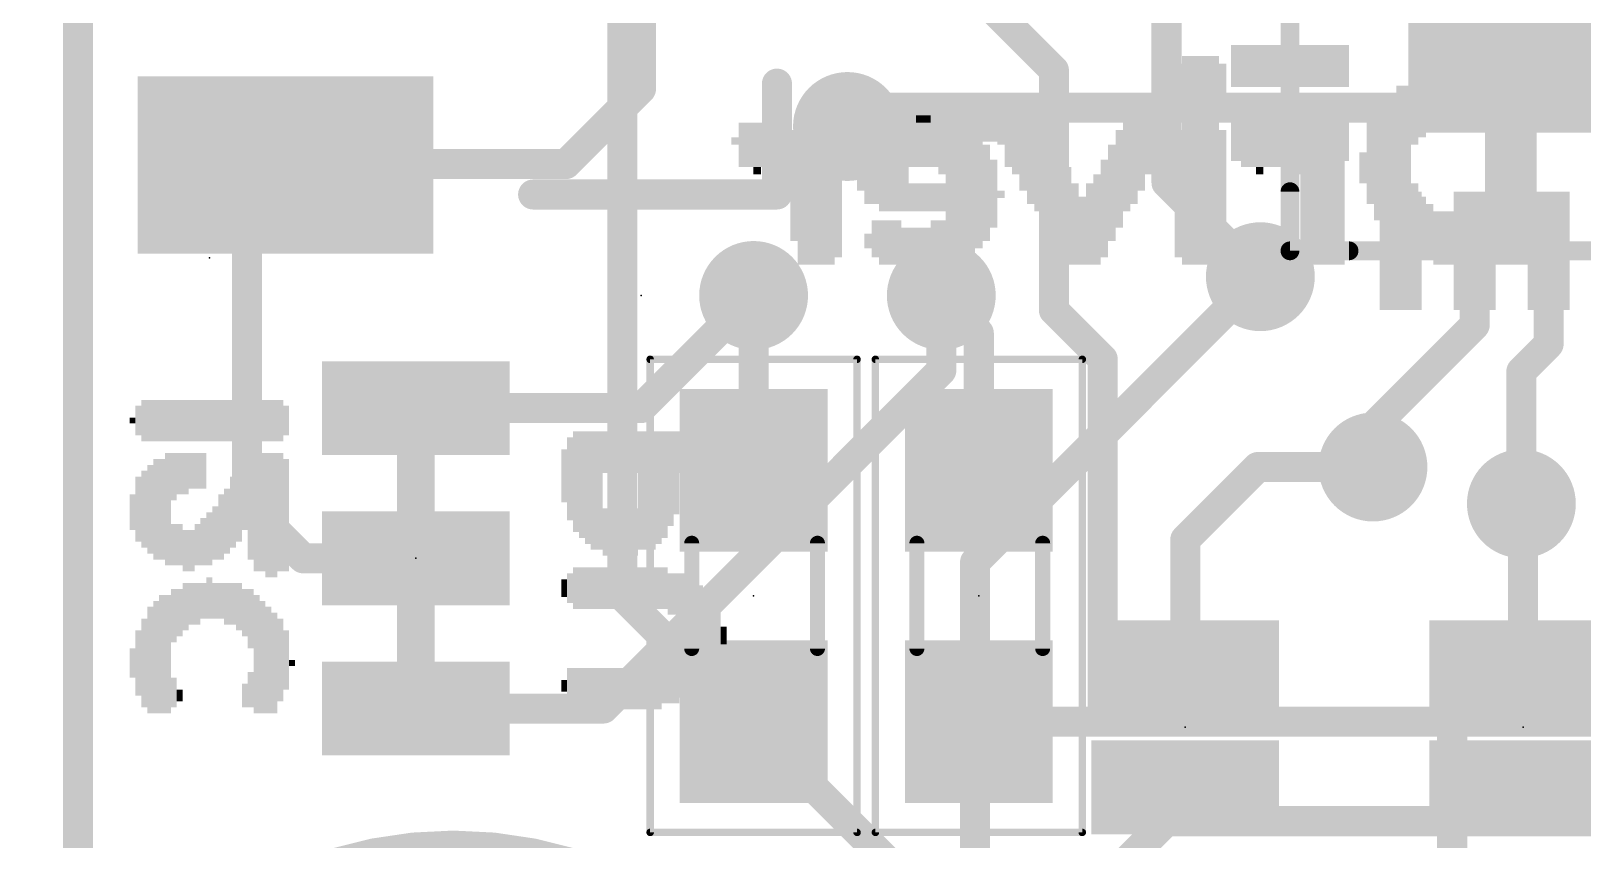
# Model space of a CAD drawing. Extents: x -28.1 to 58.5, y -25.8 to 33.8.
# Drawn here: x -0.32 to 10.18, y 5.33 to 10.81 of the extents above; entities that cross this region are included whole.
import ezdxf

# ---------------------------------------------------------------- set-up
doc = ezdxf.new("R2010")
doc.units = 0
for name, color, linetype in [('1', 12, 'CONTINUOUS'), ('16', 132, 'CONTINUOUS'), ('18', 110, 'CONTINUOUS'), ('20', 31, 'CONTINUOUS'), ('21', 253, 'CONTINUOUS'), ('22', 253, 'CONTINUOUS'), ('23', 53, 'CONTINUOUS'), ('24', 53, 'CONTINUOUS'), ('39', 12, 'CONTINUOUS'), ('51', 253, 'CONTINUOUS')]:
    doc.layers.add(name, color=color, linetype=linetype)

# ---------------------------------------------------------------- blocks, each defined once
blk = doc.blocks.new('RECT')
blk.add_solid([(-0.5, -0.5), (0.5, -0.5), (-0.5, 0.5), (0.5, 0.5)])
blk = doc.blocks.new('ROUNDV')
at = {"const_width": 0.5}
blk.add_lwpolyline([(0, -0.25, 1), (0, 0.25, 1), (0, -0.25)], format="xyb", dxfattribs=at)

msp = doc.modelspace()

# ---------------------------------------------------------------- linework, layer by layer
at = {"layer": '1', "const_width": 0.2032}
for points in [[(0, 0), (0, 25.4)], [(7.366, 12.827), (7.366, 9.779)], [(3.683, 11.684), (3.683, 6.985)], [(5.945, 11.2), (6.604, 10.541)], [(6.604, 10.541), (6.604, 10.16)], [(5.207, 10.16), (6.604, 10.16)], [(6.604, 8.917), (6.604, 10.16)], [(8.001, 9.144), (7.366, 9.779)], [(9.4514, 9.319), (9.4514, 8.8164)], [(9.9514, 9.319), (9.9514, 8.6875)], [(4.572, 7.835), (4.572, 9.017)], [(5.842, 9.017), (6.096, 8.763)], [(6.9342, 8.5868), (6.604, 8.917)], [(6.096, 8.763), (6.096, 7.835)], [(9.4514, 8.8164), (8.763, 8.128)], [(9.9514, 8.6875), (9.7673, 8.5034)], [(6.9342, 6.135), (6.9342, 8.5868)], [(9.7673, 8.5034), (9.7673, 7.6083)], [(8.763, 7.8566), (8.763, 8.128)], [(3.683, 6.985), (4.572, 6.096)], [(4.572, 6.135), (4.572, 6.096)], [(4.572, 6.096), (5.461, 5.207)], [(6.096, 6.135), (6.9342, 6.135)], [(6.9342, 6.135), (12.358, 6.135)], [(7.112, 5.207), (7.366, 5.461)], [(7.366, 5.461), (13.208, 5.461)]]:
    msp.add_lwpolyline(points, dxfattribs=at)
at = {"layer": '1', "const_width": 0.1016}
for points in [[(6.6548, 10.541, 1), (6.5532, 10.541)], [(6.5681, 10.5051, 1), (6.6399, 10.5769)], [(5.207, 10.2108, 1), (5.207, 10.1092)], [(6.6548, 10.16, 1), (6.5532, 10.16)], [(6.5532, 10.16, 1), (6.6548, 10.16)], [(6.604, 10.1092, 1), (6.604, 10.2108)], [(7.4019, 9.8149, 1), (7.3301, 9.7431)], [(7.3152, 9.779, 1), (7.4168, 9.779)], [(9.5022, 9.319, 1), (9.4006, 9.319)], [(10.0022, 9.319, 1), (9.9006, 9.319)], [(7.9651, 9.1081, 1), (8.0369, 9.1799)], [(4.6228, 9.017, 1), (4.5212, 9.017)], [(5.8779, 9.0529, 1), (5.8061, 8.9811)], [(6.6399, 8.9529, 1), (6.5681, 8.8811)], [(6.5532, 8.917, 1), (6.6548, 8.917)], [(6.1468, 8.763, 1), (6.0452, 8.763)], [(6.0601, 8.7271, 1), (6.1319, 8.7989)], [(9.4006, 8.8164, 1), (9.5022, 8.8164)], [(9.4873, 8.7805, 1), (9.4155, 8.8523)], [(9.9006, 8.6875, 1), (10.0022, 8.6875)], [(9.9873, 8.6516, 1), (9.9155, 8.7234)], [(6.985, 8.5868, 1), (6.8834, 8.5868)], [(6.8983, 8.5509, 1), (6.9701, 8.6227)], [(9.8181, 8.5034, 1), (9.7165, 8.5034)], [(9.7314, 8.5393, 1), (9.8032, 8.4675)], [(8.8138, 8.128, 1), (8.7122, 8.128)], [(8.7271, 8.1639, 1), (8.7989, 8.0921)], [(4.5212, 7.835, 1), (4.6228, 7.835)], [(6.0452, 7.835, 1), (6.1468, 7.835)], [(8.7122, 7.8566, 1), (8.8138, 7.8566)], [(9.7165, 7.6083, 1), (9.8181, 7.6083)], [(3.7189, 7.0209, 1), (3.6471, 6.9491)], [(3.6322, 6.985, 1), (3.7338, 6.985)], [(4.6228, 6.135, 1), (4.5212, 6.135)], [(4.6079, 6.1319, 1), (4.5361, 6.0601)], [(6.096, 6.1858, 1), (6.096, 6.0842)], [(6.9342, 6.1858, 1), (6.9342, 6.0842)], [(6.9342, 6.0842, 1), (6.9342, 6.1858)], [(4.5212, 6.096, 1), (4.6228, 6.096)], [(4.5361, 6.0601, 1), (4.6079, 6.1319)], [(6.8834, 6.135, 1), (6.985, 6.135)], [(7.366, 5.5118, 1), (7.366, 5.4102)], [(7.4019, 5.4251, 1), (7.3301, 5.4969)]]:
    msp.add_lwpolyline(points, format="xyb", dxfattribs=at)
at = {"layer": '16', "const_width": 0.2032}
for points in [[(0, 25.4), (0, 0)], [(3.81, 10.414), (3.81, 11.4435)], [(3.302, 9.906), (3.81, 10.414)], [(5.334, 10.287), (5.207, 10.16)], [(5.334, 10.287), (21.082, 10.287)], [(1.143, 9.398), (1.651, 9.906)], [(1.651, 9.906), (3.302, 9.906)], [(1.143, 7.62), (1.143, 9.398)], [(8.001, 9.144), (6.0706, 7.2136)], [(3.81, 8.255), (4.572, 9.017)], [(5.842, 8.509), (5.842, 9.017)], [(3.556, 6.223), (5.842, 8.509)], [(2.286, 8.255), (3.81, 8.255)], [(7.9836, 7.8566), (7.493, 7.366)], [(8.763, 7.8566), (7.9836, 7.8566)], [(1.524, 7.239), (1.143, 7.62)], [(9.7673, 7.6083), (9.779, 7.5966)], [(9.779, 7.5966), (9.779, 6.5024)], [(7.493, 7.366), (7.493, 6.5024)], [(2.286, 7.239), (1.524, 7.239)], [(6.0706, 7.2136), (6.0706, 4.7244)], [(2.286, 6.223), (3.556, 6.223)]]:
    msp.add_lwpolyline(points, dxfattribs=at)
at = {"layer": '16', "const_width": 0.1016}
for points in [[(3.8459, 10.3781, 1), (3.7741, 10.4499)], [(3.7592, 10.414, 1), (3.8608, 10.414)], [(5.334, 10.3378, 1), (5.334, 10.2362)], [(5.3699, 10.2511, 1), (5.2981, 10.3229)], [(5.1711, 10.1959, 1), (5.2429, 10.1241)], [(1.651, 9.9568, 1), (1.651, 9.8552)], [(1.6869, 9.8701, 1), (1.6151, 9.9419)], [(3.2661, 9.9419, 1), (3.3379, 9.8701)], [(3.302, 9.8552, 1), (3.302, 9.9568)], [(1.1938, 9.398, 1), (1.0922, 9.398)], [(1.1071, 9.4339, 1), (1.1789, 9.3621)], [(8.0369, 9.1081, 1), (7.9651, 9.1799)], [(4.6079, 8.9811, 1), (4.5361, 9.0529)], [(5.8928, 9.017, 1), (5.7912, 9.017)], [(5.7912, 8.509, 1), (5.8928, 8.509)], [(5.8779, 8.4731, 1), (5.8061, 8.5449)], [(2.286, 8.3058, 1), (2.286, 8.2042)], [(3.7741, 8.2909, 1), (3.8459, 8.2191)], [(3.81, 8.2042, 1), (3.81, 8.3058)], [(7.9836, 7.9074, 1), (7.9836, 7.8058)], [(8.0195, 7.8207, 1), (7.9477, 7.8925)], [(8.763, 7.8058, 1), (8.763, 7.9074)], [(1.1789, 7.6559, 1), (1.1071, 7.5841)], [(1.0922, 7.62, 1), (1.1938, 7.62)], [(9.8032, 7.6442, 1), (9.7314, 7.5724)], [(9.8298, 7.5966, 1), (9.7282, 7.5966)], [(9.7431, 7.5607, 1), (9.8149, 7.6325)], [(7.5438, 7.366, 1), (7.4422, 7.366)], [(7.4571, 7.4019, 1), (7.5289, 7.3301)], [(1.524, 7.2898, 1), (1.524, 7.1882)], [(1.4881, 7.2031, 1), (1.5599, 7.2749)], [(2.286, 7.1882, 1), (2.286, 7.2898)], [(6.1214, 7.2136, 1), (6.0198, 7.2136)], [(6.0347, 7.2495, 1), (6.1065, 7.1777)], [(7.4422, 6.5024, 1), (7.5438, 6.5024)], [(9.7282, 6.5024, 1), (9.8298, 6.5024)], [(2.286, 6.2738, 1), (2.286, 6.1722)], [(3.5201, 6.2589, 1), (3.5919, 6.1871)], [(3.556, 6.1722, 1), (3.556, 6.2738)]]:
    msp.add_lwpolyline(points, format="xyb", dxfattribs=at)
at = {"layer": '20', "const_width": 0.2032}
msp.add_lwpolyline([(0, 25.4), (0, 0)], dxfattribs=at)
at = {"layer": '21'}
for points, const_width in [([(4.73, 10.45), (4.73, 9.7)], 0.2032), ([(4.73, 9.7), (3.08, 9.7)], 0.2032), ([(8.2014, 9.319), (8.2014, 9.719)], 0.127), ([(8.6014, 9.319), (8.2014, 9.319)], 0.127), ([(9.299, 6.194), (16.299, 6.194)], 0.2032), ([(9.299, -0.006), (9.299, 6.194)], 0.2032)]:
    msp.add_lwpolyline(points, dxfattribs=dict(at, const_width=const_width))
for points, const_width in [([(4.7808, 10.45, 1), (4.6792, 10.45)], 0.1016), ([(3.08, 9.7508, 1), (3.08, 9.6492)], 0.1016), ([(4.73, 9.6492, 1), (4.73, 9.7508)], 0.1016), ([(8.2332, 9.719, 1), (8.1696, 9.719)], 0.0635), ([(4.6792, 9.7, 1), (4.7808, 9.7)], 0.1016), ([(8.1696, 9.319, 1), (8.2332, 9.319)], 0.0635), ([(8.2014, 9.3508, 1), (8.2014, 9.2873)], 0.0635), ([(8.6014, 9.2873, 1), (8.6014, 9.3508)], 0.0635), ([(9.299, 6.2448, 1), (9.299, 6.1432)], 0.1016), ([(9.3498, 6.194, 1), (9.2482, 6.194)], 0.1016)]:
    msp.add_lwpolyline(points, format="xyb", dxfattribs=dict(at, const_width=const_width))
at = {"layer": '23'}
for p in [(4.572, 6.985), (6.096, 6.985)]:
    msp.add_point(p, dxfattribs=at)
at = {"layer": '24'}
for p in [(0.889, 9.271), (3.81, 9.017), (2.286, 7.239), (7.493, 6.096), (9.779, 6.096)]:
    msp.add_point(p, dxfattribs=at)
at = {"layer": '39', "const_width": 0.0508}
for points in [[(3.872, 5.385), (3.872, 8.585)], [(3.872, 8.585), (5.272, 8.585)], [(5.272, 8.585), (5.272, 5.385)], [(5.396, 5.385), (5.396, 8.585)], [(5.396, 8.585), (6.796, 8.585)], [(6.796, 8.585), (6.796, 5.385)], [(5.272, 5.385), (3.872, 5.385)], [(6.796, 5.385), (5.396, 5.385)]]:
    msp.add_lwpolyline(points, dxfattribs=at)
at = {"layer": '39'}
for points, const_width in [([(3.8847, 8.585, 1), (3.8593, 8.585)], 0.0254), ([(3.872, 8.5977, 1), (3.872, 8.5723)], 0.0254), ([(5.2847, 8.585, 1), (5.2593, 8.585)], 0.0254), ([(5.272, 8.5723, 1), (5.272, 8.5977)], 0.0254), ([(5.4087, 8.585, 1), (5.3833, 8.585)], 0.0254), ([(5.396, 8.5977, 1), (5.396, 8.5723)], 0.0254), ([(6.8087, 8.585, 1), (6.7833, 8.585)], 0.0254), ([(6.796, 8.5723, 1), (6.796, 8.5977)], 0.0254), ([(2.54, -0.254, 1), (2.54, 5.334, 1), (2.54, -0.254)], 0.127), ([(3.872, 5.3977, 1), (3.872, 5.3723)], 0.0254), ([(3.8593, 5.385, 1), (3.8847, 5.385)], 0.0254), ([(5.2593, 5.385, 1), (5.2847, 5.385)], 0.0254), ([(5.272, 5.3723, 1), (5.272, 5.3977)], 0.0254), ([(5.396, 5.3977, 1), (5.396, 5.3723)], 0.0254), ([(5.3833, 5.385, 1), (5.4087, 5.385)], 0.0254), ([(6.7833, 5.385, 1), (6.8087, 5.385)], 0.0254), ([(6.796, 5.3723, 1), (6.796, 5.3977)], 0.0254)]:
    msp.add_lwpolyline(points, format="xyb", dxfattribs=dict(at, const_width=const_width))
at = {"layer": '51'}
for points, const_width in [([(8.2014, 15.319), (8.2014, 9.319)], 0.127), ([(8.2014, 9.319), (14.2014, 9.319)], 0.127), ([(4.153, 7.341), (4.153, 6.629)], 0.1016), ([(5.004, 7.341), (5.004, 6.629)], 0.1016), ([(5.677, 7.341), (5.677, 6.629)], 0.1016), ([(6.528, 7.341), (6.528, 6.629)], 0.1016)]:
    msp.add_lwpolyline(points, dxfattribs=dict(at, const_width=const_width))
for points, const_width in [([(8.1696, 9.319, 1), (8.2332, 9.319)], 0.0635), ([(8.2014, 9.3508, 1), (8.2014, 9.2873)], 0.0635), ([(4.1784, 7.341, 1), (4.1276, 7.341)], 0.0508), ([(5.0294, 7.341, 1), (4.9786, 7.341)], 0.0508), ([(5.7024, 7.341, 1), (5.6516, 7.341)], 0.0508), ([(6.5534, 7.341, 1), (6.5026, 7.341)], 0.0508), ([(4.1276, 6.629, 1), (4.1784, 6.629)], 0.0508), ([(4.9786, 6.629, 1), (5.0294, 6.629)], 0.0508), ([(5.6516, 6.629, 1), (5.7024, 6.629)], 0.0508), ([(6.5026, 6.629, 1), (6.5534, 6.629)], 0.0508)]:
    msp.add_lwpolyline(points, format="xyb", dxfattribs=dict(at, const_width=const_width))

# ---------------------------------------------------------------- block references
at = {"layer": '1'}
for p, xscale, yscale, rotation in [((11.2014, 12.319), 4.4, 4.4, 180), ((1.405, 9.9), 1.2, 2, 270), ((8.9514, 9.319), 0.8, 0.2846, 90), ((9.4514, 9.319), 0.8, 0.2846, 90), ((9.9514, 9.319), 0.8, 0.2846, 90)]:
    msp.add_blockref('RECT', p, dxfattribs=dict(at, xscale=xscale, yscale=yscale, rotation=rotation))
at = {"layer": '1', "xscale": 0.8, "yscale": 0.2846}
for p in [(8.2014, 10.569), (8.2014, 10.069)]:
    msp.add_blockref('RECT', p, dxfattribs=at)
at = {"layer": '1', "xscale": 1.1, "rotation": 270}
for p in [(4.572, 7.835), (6.096, 7.835), (4.572, 6.135), (6.096, 6.135)]:
    msp.add_blockref('RECT', p, dxfattribs=at)
at = {"layer": '16', "rotation": 90}
for p, xscale, yscale in [((2.286, 8.255), 0.635, 1.27), ((2.286, 7.747), 0.4064, 0.254), ((2.286, 7.239), 0.635, 1.27), ((2.286, 6.731), 0.4064, 0.254), ((7.493, 6.5024), 0.635, 1.27), ((9.779, 6.5024), 0.635, 1.27), ((2.286, 6.223), 0.635, 1.27), ((7.493, 5.6896), 0.635, 1.27), ((9.779, 5.6896), 0.635, 1.27)]:
    msp.add_blockref('RECT', p, dxfattribs=dict(at, xscale=xscale, yscale=yscale))
at = {"layer": '18', "xscale": 0.7366, "yscale": 0.7366}
for p in [(5.207, 10.16), (5.207, 10.16), (8.001, 9.144), (8.001, 9.144), (4.572, 9.017), (4.572, 9.017), (5.842, 9.017), (5.842, 9.017), (8.763, 7.8566), (8.763, 7.8566), (9.7673, 7.6083), (9.7673, 7.6083)]:
    msp.add_blockref('ROUNDV', p, dxfattribs=at)
at = {"layer": '22'}
for p, xscale, yscale, rotation in [((7.596, 10.611), 0.25, 0.05, 180), ((7.596, 10.561), 0.35, 0.05, 180), ((7.596, 10.511), 0.35, 0.05, 180), ((9.471, 10.511), 0.7, 0.05, 180), ((9.521, 10.561), 0.4, 0.05, 180), ((7.596, 10.461), 0.35, 0.05, 180), ((7.596, 10.411), 0.35, 0.05, 180), ((9.396, 10.411), 0.95, 0.05, 180), ((9.446, 10.461), 0.85, 0.05, 180), ((7.621, 10.361), 0.3, 0.05, 180), ((7.596, 10.311), 0.15, 0.05, 180), ((9.346, 10.311), 1.05, 0.05, 180), ((5.721, 10.211), 0.1, 0.05, 180), ((9.321, 10.261), 1.1, 0.05, 180), ((9.021, 10.211), 0.5, 0.05, 180), ((9.696, 10.211), 0.35, 0.05, 180), ((4.796, 10.061), 0.75, 0.05, 180), ((4.621, 10.161), 0.3, 0.05, 180), ((4.821, 10.111), 0.7, 0.05, 180), ((4.996, 10.161), 0.25, 0.05, 180), ((5.746, 10.061), 0.75, 0.05, 180), ((5.746, 10.111), 0.65, 0.05, 180), ((5.721, 10.161), 0.5, 0.05, 180), ((6.396, 10.061), 0.35, 0.05, 180), ((6.421, 10.111), 0.3, 0.05, 180), ((6.421, 10.161), 0.2, 0.05, 180), ((7.171, 10.111), 0.3, 0.05, 180), ((7.196, 10.061), 0.35, 0.05, 180), ((7.171, 10.161), 0.2, 0.05, 180), ((7.596, 10.111), 0.35, 0.05, 180), ((7.596, 10.061), 0.35, 0.05, 180), ((7.596, 10.161), 0.25, 0.05, 180), ((8.221, 10.111), 0.7, 0.05, 180), ((8.221, 10.061), 0.7, 0.05, 180), ((8.046, 10.161), 0.25, 0.05, 180), ((8.446, 10.161), 0.25, 0.05, 180), ((8.946, 10.161), 0.45, 0.05, 180), ((8.921, 10.111), 0.4, 0.05, 180), ((8.896, 10.061), 0.35, 0.05, 180), ((9.696, 10.161), 0.35, 0.05, 180), ((9.696, 10.111), 0.35, 0.05, 180), ((9.696, 10.061), 0.35, 0.05, 180), ((4.821, 10.011), 0.7, 0.05, 180), ((4.821, 9.961), 0.7, 0.05, 180), ((5.746, 10.011), 0.85, 0.05, 180), ((5.746, 9.961), 0.85, 0.05, 180), ((6.446, 10.011), 0.35, 0.05, 180), ((6.446, 9.961), 0.35, 0.05, 180), ((7.171, 10.011), 0.4, 0.05, 180), ((7.146, 9.961), 0.35, 0.05, 180), ((7.596, 10.011), 0.35, 0.05, 180), ((7.596, 9.961), 0.35, 0.05, 180), ((8.221, 10.011), 0.7, 0.05, 180), ((8.221, 9.961), 0.7, 0.05, 180), ((8.846, 9.961), 0.35, 0.05, 180), ((8.871, 10.011), 0.3, 0.05, 180), ((9.696, 10.011), 0.35, 0.05, 180), ((9.696, 9.961), 0.35, 0.05, 180), ((4.821, 9.911), 0.7, 0.05, 180), ((4.596, 9.861), 0.05, 0.05, 180), ((4.971, 9.861), 0.4, 0.05, 180), ((5.746, 9.911), 0.95, 0.05, 180), ((5.446, 9.861), 0.35, 0.05, 180), ((6.021, 9.861), 0.4, 0.05, 180), ((6.471, 9.911), 0.4, 0.05, 180), ((6.521, 9.861), 0.4, 0.05, 180), ((7.121, 9.911), 0.4, 0.05, 180), ((7.096, 9.861), 0.35, 0.05, 180), ((7.596, 9.911), 0.35, 0.05, 180), ((7.596, 9.861), 0.35, 0.05, 180), ((8.221, 9.911), 0.7, 0.05, 180), ((7.996, 9.861), 0.05, 0.05, 180), ((8.396, 9.861), 0.35, 0.05, 180), ((8.846, 9.911), 0.35, 0.05, 180), ((8.846, 9.861), 0.35, 0.05, 180), ((9.696, 9.911), 0.35, 0.05, 180), ((9.696, 9.861), 0.35, 0.05, 180), ((4.996, 9.806), 0.35, 0.06, 180), ((4.996, 9.751), 0.35, 0.05, 180), ((5.446, 9.806), 0.35, 0.06, 180), ((5.746, 9.751), 0.95, 0.05, 180), ((6.046, 9.806), 0.35, 0.06, 180), ((6.546, 9.806), 0.35, 0.06, 180), ((6.571, 9.751), 0.4, 0.05, 180), ((7.021, 9.751), 0.4, 0.05, 180), ((7.046, 9.806), 0.35, 0.06, 180), ((7.596, 9.806), 0.35, 0.06, 180), ((7.596, 9.751), 0.35, 0.05, 180), ((8.421, 9.806), 0.3, 0.06, 180), ((8.421, 9.751), 0.3, 0.05, 180), ((8.846, 9.806), 0.35, 0.06, 180), ((8.896, 9.751), 0.35, 0.05, 180), ((9.696, 9.806), 0.35, 0.06, 180), ((9.696, 9.751), 0.35, 0.05, 180), ((4.996, 9.701), 0.35, 0.05, 180), ((4.996, 9.661), 0.35, 0.05, 180), ((5.796, 9.701), 0.95, 0.05, 180), ((5.771, 9.661), 0.9, 0.05, 180), ((6.596, 9.701), 0.35, 0.05, 180), ((6.796, 9.661), 0.75, 0.05, 180), ((6.996, 9.701), 0.35, 0.05, 180), ((7.596, 9.701), 0.35, 0.05, 180), ((7.596, 9.661), 0.35, 0.05, 180), ((8.421, 9.701), 0.3, 0.05, 180), ((8.421, 9.661), 0.3, 0.05, 180), ((8.896, 9.701), 0.35, 0.05, 180), ((8.921, 9.661), 0.4, 0.05, 180), ((9.696, 9.701), 0.35, 0.05, 180), ((9.696, 9.661), 0.35, 0.05, 180), ((4.996, 9.611), 0.35, 0.05, 180), ((4.996, 9.556), 0.35, 0.06, 180), ((5.821, 9.611), 0.8, 0.05, 180), ((6.046, 9.556), 0.35, 0.06, 180), ((6.796, 9.611), 0.65, 0.05, 180), ((6.796, 9.556), 0.55, 0.06, 180), ((7.596, 9.611), 0.35, 0.05, 180), ((7.596, 9.556), 0.35, 0.06, 180), ((8.421, 9.611), 0.3, 0.05, 180), ((8.421, 9.556), 0.3, 0.06, 180), ((8.971, 9.611), 0.4, 0.05, 180), ((9.321, 9.556), 1.1, 0.06, 180), ((9.696, 9.611), 0.35, 0.05, 180), ((4.996, 9.501), 0.35, 0.05, 180), ((4.996, 9.451), 0.35, 0.05, 180), ((5.471, 9.501), 0.2, 0.05, 180), ((5.771, 9.451), 0.8, 0.05, 180), ((5.996, 9.501), 0.45, 0.05, 180), ((6.796, 9.501), 0.55, 0.05, 180), ((6.796, 9.451), 0.45, 0.05, 180), ((7.596, 9.501), 0.35, 0.05, 180), ((7.596, 9.451), 0.35, 0.05, 180), ((8.421, 9.501), 0.3, 0.05, 180), ((8.421, 9.451), 0.3, 0.05, 180), ((9.346, 9.501), 1.05, 0.05, 180), ((4.996, 9.411), 0.35, 0.05, 180), ((5.021, 9.361), 0.3, 0.05, 180), ((5.746, 9.411), 0.85, 0.05, 180), ((5.721, 9.361), 0.8, 0.05, 180), ((6.796, 9.411), 0.45, 0.05, 180), ((6.796, 9.361), 0.35, 0.05, 180), ((7.596, 9.411), 0.35, 0.05, 180), ((7.596, 9.361), 0.35, 0.05, 180), ((8.421, 9.411), 0.3, 0.05, 180), ((8.421, 9.361), 0.3, 0.05, 180), ((9.396, 9.411), 0.95, 0.05, 180), ((9.421, 9.361), 0.9, 0.05, 180), ((5.021, 9.306), 0.3, 0.06, 180), ((4.996, 9.251), 0.25, 0.05, 180), ((5.721, 9.306), 0.7, 0.06, 180), ((5.696, 9.251), 0.55, 0.05, 180), ((6.796, 9.306), 0.35, 0.06, 180), ((6.796, 9.251), 0.25, 0.05, 180), ((7.596, 9.306), 0.35, 0.06, 180), ((7.596, 9.251), 0.25, 0.05, 180), ((8.421, 9.306), 0.3, 0.06, 180), ((8.446, 9.251), 0.25, 0.05, 180), ((9.446, 9.306), 0.85, 0.06, 180), ((9.496, 9.251), 0.65, 0.05, 180), ((5.696, 9.201), 0.25, 0.05, 180), ((0.449, 8.171), 0.28, 0.04, 270), ((0.489, 8.171), 0.28, 0.04, 270), ((0.529, 8.171), 0.28, 0.04, 270), ((0.569, 8.171), 0.28, 0.04, 270), ((0.609, 8.171), 0.28, 0.04, 270), ((0.649, 8.171), 0.28, 0.04, 270), ((0.689, 8.171), 0.28, 0.04, 270), ((0.729, 8.171), 0.28, 0.04, 270), ((0.769, 8.171), 0.28, 0.04, 270), ((0.809, 8.171), 0.28, 0.04, 270), ((0.849, 8.171), 0.28, 0.04, 270), ((0.889, 8.171), 0.28, 0.04, 270), ((0.929, 8.171), 0.28, 0.04, 270), ((0.969, 8.171), 0.28, 0.04, 270), ((1.009, 8.171), 0.28, 0.04, 270), ((1.049, 8.171), 0.28, 0.04, 270), ((1.089, 8.171), 0.28, 0.04, 270), ((1.129, 8.171), 0.28, 0.04, 270), ((1.169, 8.171), 0.28, 0.04, 270), ((1.209, 8.171), 0.28, 0.04, 270), ((1.249, 8.171), 0.28, 0.04, 270), ((1.289, 8.171), 0.28, 0.04, 270), ((1.329, 8.171), 0.28, 0.04, 270), ((1.369, 8.171), 0.28, 0.04, 270), ((0.409, 8.171), 0.2, 0.04, 270), ((1.409, 8.171), 0.2, 0.04, 270), ((0.369, 8.171), 0.04, 0.04, 270), ((3.37, 7.757), 0.68, 0.04, 270), ((3.41, 7.737), 0.72, 0.04, 270), ((3.45, 7.717), 0.76, 0.04, 270), ((3.49, 7.697), 0.8, 0.04, 270), ((3.53, 7.697), 0.8, 0.04, 270), ((3.57, 7.957), 0.28, 0.04, 270), ((3.61, 7.957), 0.28, 0.04, 270), ((3.65, 7.957), 0.28, 0.04, 270), ((3.69, 7.957), 0.28, 0.04, 270), ((3.73, 7.957), 0.28, 0.04, 270), ((3.77, 7.957), 0.28, 0.04, 270), ((3.81, 7.697), 0.8, 0.04, 270), ((3.85, 7.697), 0.8, 0.04, 270), ((3.89, 7.697), 0.8, 0.04, 270), ((3.93, 7.717), 0.76, 0.04, 270), ((3.97, 7.737), 0.72, 0.04, 270), ((4.01, 7.777), 0.64, 0.04, 270), ((4.05, 7.817), 0.56, 0.04, 270), ((4.09, 7.957), 0.28, 0.04, 270), ((4.13, 7.957), 0.28, 0.04, 270), ((4.17, 7.957), 0.28, 0.04, 270), ((4.21, 7.957), 0.28, 0.04, 270), ((4.25, 7.957), 0.28, 0.04, 270), ((4.29, 7.957), 0.28, 0.04, 270), ((3.33, 7.777), 0.56, 0.04, 270), ((4.33, 7.957), 0.2, 0.04, 270), ((0.529, 7.571), 0.68, 0.04, 270), ((0.569, 7.571), 0.68, 0.04, 270), ((0.609, 7.571), 0.76, 0.04, 270), ((0.649, 7.791), 0.32, 0.04, 270), ((0.689, 7.811), 0.28, 0.04, 270), ((0.729, 7.811), 0.28, 0.04, 270), ((0.769, 7.831), 0.24, 0.04, 270), ((0.809, 7.831), 0.24, 0.04, 270), ((0.849, 7.831), 0.24, 0.04, 270), ((1.169, 7.571), 0.68, 0.04, 270), ((1.209, 7.551), 0.8, 0.04, 270), ((1.249, 7.551), 0.8, 0.04, 270), ((1.289, 7.531), 0.84, 0.04, 270), ((1.329, 7.531), 0.84, 0.04, 270), ((1.369, 7.551), 0.8, 0.04, 270), ((1.409, 7.531), 0.76, 0.04, 270), ((3.29, 7.797), 0.36, 0.04, 270), ((0.409, 7.571), 0.44, 0.04, 270), ((0.449, 7.571), 0.52, 0.04, 270), ((0.489, 7.571), 0.6, 0.04, 270), ((1.049, 7.551), 0.48, 0.04, 270), ((1.089, 7.591), 0.48, 0.04, 270), ((1.129, 7.651), 0.44, 0.04, 270), ((0.369, 7.551), 0.24, 0.04, 270), ((0.969, 7.451), 0.44, 0.04, 270), ((1.009, 7.491), 0.44, 0.04, 270), ((0.929, 7.411), 0.36, 0.04, 270), ((3.57, 7.417), 0.32, 0.04, 270), ((3.77, 7.417), 0.32, 0.04, 270), ((0.649, 7.331), 0.28, 0.04, 270), ((0.689, 7.331), 0.28, 0.04, 270), ((0.809, 7.331), 0.28, 0.04, 270), ((0.849, 7.351), 0.32, 0.04, 270), ((0.889, 7.371), 0.36, 0.04, 270), ((3.61, 7.397), 0.28, 0.04, 270), ((3.65, 7.397), 0.28, 0.04, 270), ((3.69, 7.397), 0.28, 0.04, 270), ((3.73, 7.397), 0.28, 0.04, 270), ((0.729, 7.291), 0.28, 0.04, 270), ((0.769, 7.291), 0.28, 0.04, 270), ((3.37, 7.037), 0.28, 0.04, 270), ((3.41, 7.037), 0.28, 0.04, 270), ((3.45, 7.037), 0.28, 0.04, 270), ((3.49, 7.037), 0.28, 0.04, 270), ((3.53, 7.037), 0.28, 0.04, 270), ((3.57, 7.037), 0.28, 0.04, 270), ((3.61, 7.037), 0.28, 0.04, 270), ((3.65, 7.037), 0.28, 0.04, 270), ((3.69, 7.037), 0.28, 0.04, 270), ((3.73, 7.037), 0.28, 0.04, 270), ((3.77, 7.037), 0.28, 0.04, 270), ((3.81, 7.037), 0.28, 0.04, 270), ((3.85, 7.037), 0.28, 0.04, 270), ((3.89, 7.037), 0.28, 0.04, 270), ((3.93, 7.037), 0.28, 0.04, 270), ((3.97, 7.037), 0.28, 0.04, 270), ((0.729, 6.911), 0.32, 0.04, 270), ((0.769, 6.931), 0.28, 0.04, 270), ((0.809, 6.931), 0.28, 0.04, 270), ((0.849, 6.951), 0.24, 0.04, 270), ((0.889, 6.971), 0.28, 0.04, 270), ((0.929, 6.951), 0.24, 0.04, 270), ((0.969, 6.951), 0.24, 0.04, 270), ((1.009, 6.931), 0.28, 0.04, 270), ((1.049, 6.931), 0.28, 0.04, 270), ((1.089, 6.911), 0.32, 0.04, 270), ((3.29, 7.037), 0.12, 0.04, 270), ((3.33, 7.037), 0.2, 0.04, 270), ((4.01, 6.997), 0.28, 0.04, 270), ((4.05, 6.997), 0.28, 0.04, 270), ((4.09, 6.957), 0.36, 0.04, 270), ((4.13, 6.697), 0.8, 0.04, 270), ((4.17, 6.717), 0.76, 0.04, 270), ((4.21, 6.697), 0.72, 0.04, 270), ((0.529, 6.571), 0.76, 0.04, 270), ((0.569, 6.591), 0.8, 0.04, 270), ((0.609, 6.591), 0.8, 0.04, 270), ((0.649, 6.851), 0.36, 0.04, 270), ((0.689, 6.871), 0.32, 0.04, 270), ((1.129, 6.871), 0.32, 0.04, 270), ((1.169, 6.831), 0.4, 0.04, 270), ((1.209, 6.591), 0.8, 0.04, 270), ((1.249, 6.571), 0.76, 0.04, 270), ((4.25, 6.697), 0.64, 0.04, 270), ((4.29, 6.717), 0.52, 0.04, 270), ((0.449, 6.531), 0.6, 0.04, 270), ((0.489, 6.551), 0.72, 0.04, 270), ((1.289, 6.551), 0.72, 0.04, 270), ((1.329, 6.531), 0.68, 0.04, 270), ((1.369, 6.551), 0.56, 0.04, 270), ((4.33, 6.697), 0.4, 0.04, 270), ((0.409, 6.531), 0.44, 0.04, 270), ((1.409, 6.551), 0.4, 0.04, 270), ((4.37, 6.717), 0.12, 0.04, 270), ((0.369, 6.531), 0.2, 0.04, 270), ((4.09, 6.457), 0.32, 0.04, 270), ((1.449, 6.531), 0.04, 0.04, 270), ((3.97, 6.397), 0.28, 0.04, 270), ((4.01, 6.397), 0.28, 0.04, 270), ((4.05, 6.417), 0.32, 0.04, 270), ((0.649, 6.331), 0.2, 0.04, 270), ((1.169, 6.351), 0.24, 0.04, 270), ((3.29, 6.377), 0.08, 0.04, 270), ((3.33, 6.377), 0.24, 0.04, 270), ((3.37, 6.357), 0.28, 0.04, 270), ((3.41, 6.357), 0.28, 0.04, 270), ((3.45, 6.357), 0.28, 0.04, 270), ((3.49, 6.357), 0.28, 0.04, 270), ((3.53, 6.357), 0.28, 0.04, 270), ((3.57, 6.357), 0.28, 0.04, 270), ((3.61, 6.357), 0.28, 0.04, 270), ((3.65, 6.357), 0.28, 0.04, 270), ((3.69, 6.357), 0.28, 0.04, 270), ((3.73, 6.357), 0.28, 0.04, 270), ((3.77, 6.357), 0.28, 0.04, 270), ((3.81, 6.357), 0.28, 0.04, 270), ((3.85, 6.357), 0.28, 0.04, 270), ((3.89, 6.357), 0.28, 0.04, 270), ((3.93, 6.357), 0.28, 0.04, 270), ((0.689, 6.311), 0.08, 0.04, 270), ((1.129, 6.311), 0.16, 0.04, 270)]:
    msp.add_blockref('RECT', p, dxfattribs=dict(at, xscale=xscale, yscale=yscale, rotation=rotation))
at = {"layer": '22', "yscale": 0.05, "rotation": 180}
for p in [(9.371, 10.361), (9.371, 9.451)]:
    msp.add_blockref('RECT', p, dxfattribs=at)
at = {"layer": '51', "xscale": 0.4, "yscale": 0.24}
for p in [(8.4014, 10.569), (8.4014, 10.069)]:
    msp.add_blockref('RECT', p, dxfattribs=at)
at = {"layer": '51'}
for p, xscale, yscale, rotation in [((8.9514, 9.519), 0.4, 0.24, 90), ((9.4514, 9.519), 0.4, 0.24, 90), ((9.9514, 9.519), 0.4, 0.24, 90), ((4.5771, 7.5732), 0.5001, 0.95, 270), ((6.1011, 7.5732), 0.5001, 0.95, 270), ((4.5771, 6.4047), 0.5001, 0.95, 270), ((6.1011, 6.4047), 0.5001, 0.95, 270)]:
    msp.add_blockref('RECT', p, dxfattribs=dict(at, xscale=xscale, yscale=yscale, rotation=rotation))

doc.saveas('drawing.dxf')
